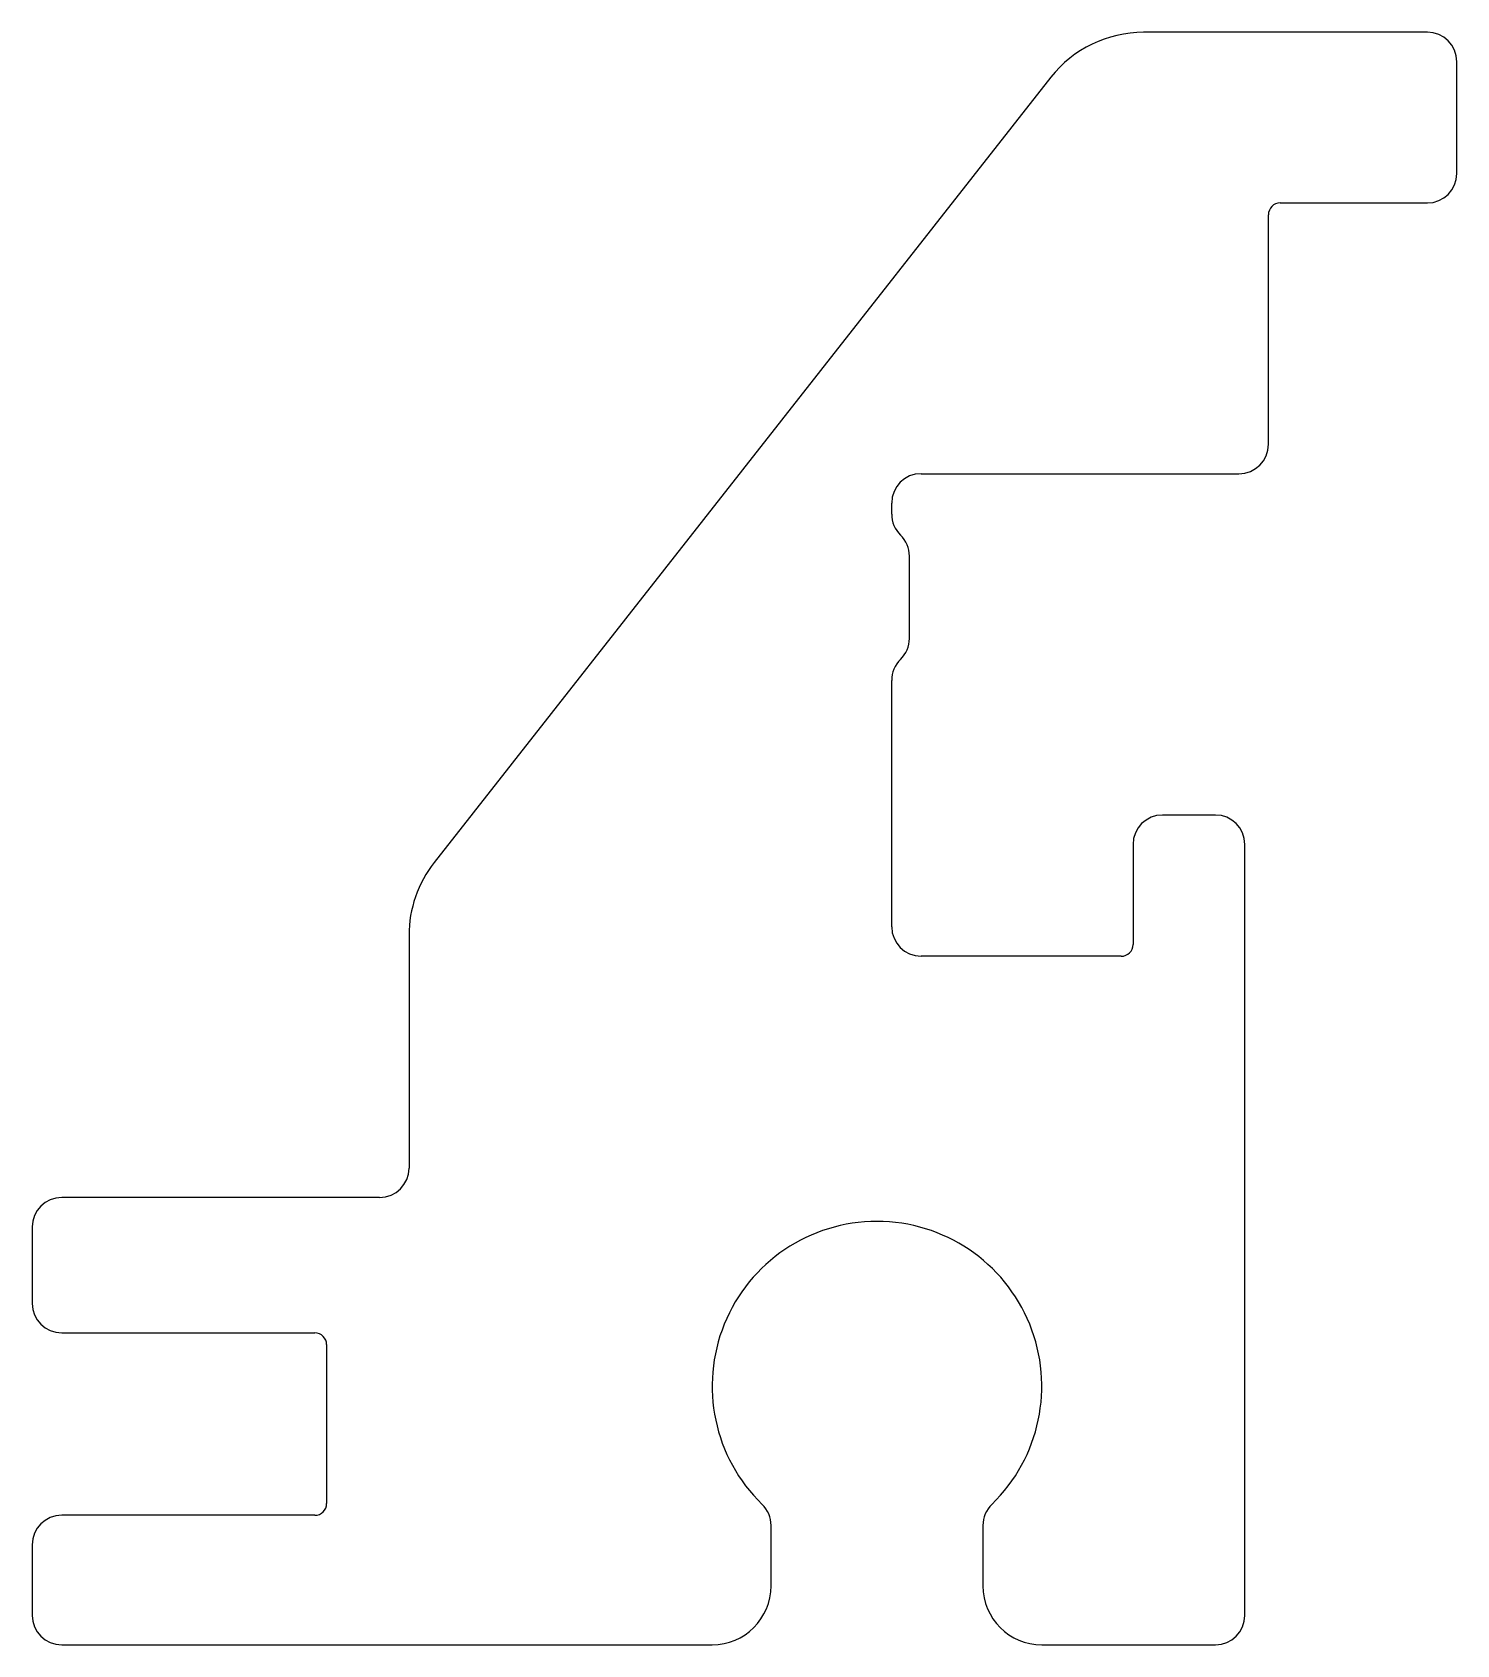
# Model space of a CAD drawing. Extents: x 0.4 to 12.5, y 0.4 to 14.1.
import ezdxf

# ---------------------------------------------------------------- set-up
doc = ezdxf.new("R2010")
doc.units = 0
doc.layers.get('0').update_dxf_attribs({"linetype": 'CONTINUOUS'})

msp = doc.modelspace()

# ---------------------------------------------------------------- linework, layer by layer
for p, q in [((12.272, 14.062), (9.861, 14.062)), ((12.522, 12.862), (12.522, 13.812)), ((9.074, 13.68), (3.835, 7.008)), ((11.022, 12.612), (12.272, 12.612)), ((10.922, 10.562), (10.922, 12.512)), ((7.972, 10.312), (10.672, 10.312)), ((7.722, 9.969), (7.722, 10.062)), ((7.872, 8.912), (7.872, 9.612)), ((7.722, 6.462), (7.722, 8.555)), ((10.472, 7.412), (10.022, 7.412)), ((9.772, 7.162), (9.772, 6.312)), ((10.722, 0.612), (10.722, 7.162)), ((3.622, 6.391), (3.622, 4.412)), ((9.672, 6.212), (7.972, 6.212)), ((3.372, 4.162), (0.672, 4.162)), ((0.422, 3.912), (0.422, 3.262)), ((0.672, 3.012), (2.822, 3.012)), ((2.922, 2.912), (2.922, 1.562)), ((2.822, 1.462), (0.672, 1.462)), ((6.697, 0.862), (6.697, 1.376)), ((8.497, 1.376), (8.497, 0.862)), ((0.422, 1.212), (0.422, 0.612)), ((0.672, 0.362), (3.072, 0.362)), ((3.072, 0.362), (5.372, 0.362)), ((5.372, 0.362), (6.197, 0.362)), ((8.997, 0.362), (10.472, 0.362))]:
    msp.add_line(p, q)
for centre, radius, start, end in [((9.861, 13.062), 1, 90, 141.8602), ((12.272, 13.812), 0.25, 0, 90), ((12.272, 12.862), 0.25, 270, 360), ((11.022, 12.512), 0.1, 90, 180), ((10.672, 10.562), 0.25, 270, 0), ((7.972, 10.062), 0.25, 90, 180), ((7.972, 9.969), 0.25, 180, 225.573), ((7.622, 9.612), 0.25, 0, 45.573), ((7.622, 8.912), 0.25, 314.427, 0), ((7.972, 8.555), 0.25, 134.427, 180), ((10.022, 7.162), 0.25, 90, 180), ((10.472, 7.162), 0.25, 0, 90), ((4.622, 6.391), 1, 141.8602, 180), ((7.972, 6.462), 0.25, 180, 270), ((9.672, 6.312), 0.1, 270, 0), ((3.372, 4.412), 0.25, 270, 0), ((0.672, 3.912), 0.25, 90, 180), ((7.597, 2.559), 1.4, 314.1844, 225.8156), ((0.672, 3.262), 0.25, 180, 270), ((2.822, 2.912), 0.1, 0, 90), ((2.822, 1.562), 0.1, 270, 0), ((6.447, 1.376), 0.25, 0, 45.8156), ((8.747, 1.376), 0.25, 134.1844, 180), ((0.672, 1.212), 0.25, 90, 180), ((6.197, 0.862), 0.5, 270, 0), ((8.997, 0.862), 0.5, 180, 270), ((0.672, 0.612), 0.25, 180, 270), ((10.472, 0.612), 0.25, 270, 360)]:
    msp.add_arc(centre, radius, start, end)

doc.saveas('drawing.dxf')
